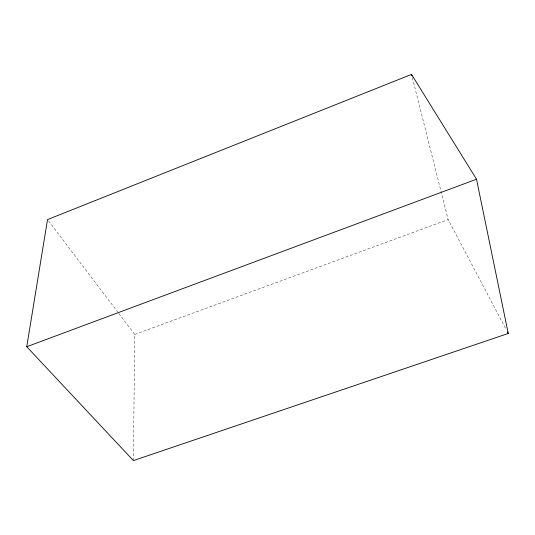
<?xml version="1.0" encoding="UTF-8"?>
<svg xmlns="http://www.w3.org/2000/svg" width="535" height="535" viewBox="0 0 535 535"><rect width="100%" height="100%" fill="white"/><g stroke="black" fill="none" stroke-linecap="round" stroke-linejoin="round"><path stroke-width="0.4" stroke-dasharray="2.67 2.01" d="M133.389 460.595L134.746 334.442L118.108 312.534M134.746 334.442L448.143 219.611L506.311 329.787M48.531 220.915L117.606 311.872M412.345 77.628L448.143 219.611"/><path stroke-width="0.8" d="M26.75 346.727L47.528 219.591L411.529 74.405L476.518 179.205L508.25 333.465L133.389 460.595L26.75 346.727L476.518 179.205M507.474 331.994L508.25 333.465M411.529 74.405L411.937 76.017"/></g></svg>
